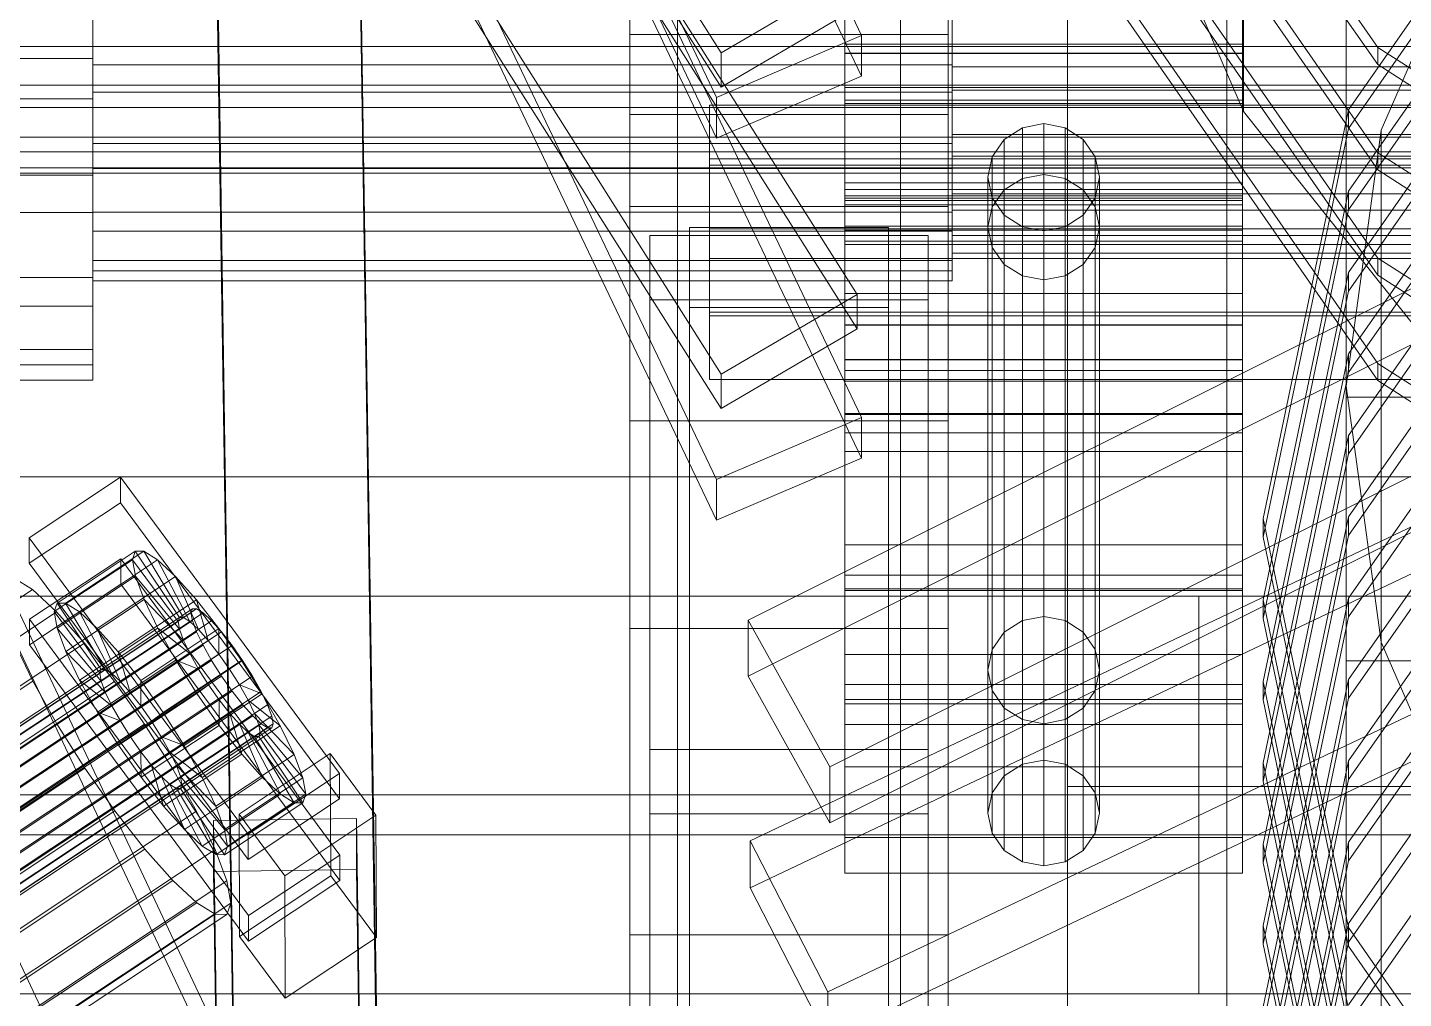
# Model space of a CAD drawing. Header units: millimetres. Extents: x -191664 to 191490, y -197311 to 10263.
# Drawn here: x 334.3 to 507.2, y -28625.6 to -28503.5 of the extents above; entities that cross this region are included whole.
import ezdxf

# ---------------------------------------------------------------- set-up
doc = ezdxf.new("R2010")
doc.units = ezdxf.units.MM
for name, color, linetype, lineweight in [('frontal_C01', 7, 'Continuous', 0), ('frontal_C02', 7, 'Continuous', 0), ('frontal_C03', 7, 'Continuous', 0), ('frontal_secador', 7, 'Continuous', 0)]:
    doc.layers.add(name, color=color, linetype=linetype, lineweight=lineweight)

msp = doc.modelspace()

# ---------------------------------------------------------------- linework, layer by layer
at = {"layer": 'frontal_C01', "color": 139, "true_color": 0x354b57}
for p, q in [((299.11, -28210.85), (439.11, -28504.53)), ((439.11, -28509.65), (299.11, -28215.97)), ((420.89, -28512.33), (280.89, -28218.64)), ((420.89, -28517.45), (280.89, -28223.77)), ((299.11, -28258.87), (439.11, -28552.55)), ((439.11, -28557.68), (299.11, -28264)), ((420.89, -28560.35), (280.89, -28266.67)), ((420.89, -28565.47), (280.89, -28271.79)), ((500, -28549.99), (500, -28383.5)), ((485, -28653.59), (485, -28410.25)), ((500, -28416.66), (500, -28583.15)), ((485, -28419.73), (485, -28663.06)), ((416, -28664.93), (416, -28451.77)), ((444, -28451.77), (444, -28664.93)), ((424.86, -28578.04), (674.86, -28452.99)), ((360.51, -28651.79), (357.65, -28459.85)), ((375.64, -28459.6), (378.51, -28651.55)), ((674.86, -28460.03), (424.86, -28585.08)), ((416, -28460.74), (416, -28673.89)), ((444, -28673.89), (444, -28460.74)), ((360.51, -28658.2), (357.65, -28466.25)), ((378.51, -28657.96), (375.64, -28466.01)), ((410, -28466.52), (410, -28504.42)), ((410, -28637.82), (410, -28466.52)), ((450, -28504.42), (450, -28466.52)), ((450, -28466.52), (450, -28637.82)), ((435.14, -28596.47), (685.14, -28471.42)), ((435.14, -28603.52), (685.14, -28478.46)), ((410, -28504.42), (450, -28504.42)), ((410, -28675.71), (410, -28504.42)), ((439.11, -28504.53), (420.89, -28512.33)), ((439.11, -28509.65), (439.11, -28504.53)), ((450, -28675.71), (450, -28504.42)), ((420.89, -28517.45), (439.11, -28509.65)), ((420.89, -28512.33), (420.89, -28517.45)), ((420, -28528.83), (420, -28520.82)), ((420, -28520.82), (823, -28520.82)), ((420, -28539.77), (420, -28520.82)), ((437, -28582.34), (437, -28524.71)), ((437, -28524.71), (487, -28524.71)), ((437, -28530.39), (437, -28524.71)), ((487, -28524.71), (487, -28582.34)), ((487, -28524.71), (487, -28530.39)), ((823, -28528.83), (420, -28528.83)), ((420, -28528.83), (420, -28547.77)), ((487, -28530.39), (437, -28530.39)), ((437, -28530.39), (437, -28588.02)), ((487, -28588.02), (487, -28530.39)), ((823, -28539.77), (420, -28539.77)), ((420, -28539.77), (420, -28547.77)), ((420, -28547.77), (823, -28547.77)), ((760, -28549.99), (500, -28549.99)), ((500, -28549.99), (500, -28583.15)), ((439.11, -28552.55), (420.89, -28560.35)), ((439.11, -28557.68), (439.11, -28552.55)), ((420.89, -28565.47), (439.11, -28557.68)), ((334.5, -28567.67), (345.97, -28560.06)), ((345.97, -28560.06), (345.98, -28563.26)), ((345.97, -28560.06), (373.5, -28597.3)), ((420.89, -28560.35), (420.89, -28565.47)), ((345.98, -28563.26), (334.51, -28570.87)), ((373.51, -28600.5), (345.98, -28563.26)), ((334.51, -28570.87), (334.5, -28567.67)), ((362.03, -28604.91), (334.5, -28567.67)), ((334.51, -28570.87), (362.04, -28608.11)), ((334.54, -28577.92), (346.01, -28570.31)), ((346.01, -28570.31), (346.02, -28573.51)), ((346.01, -28570.31), (373.54, -28607.55)), ((346.02, -28573.51), (334.55, -28581.12)), ((373.55, -28610.75), (346.02, -28573.51)), ((334.55, -28581.12), (334.54, -28577.92)), ((362.07, -28615.16), (334.54, -28577.92)), ((435.14, -28596.47), (424.86, -28578.04)), ((424.86, -28578.04), (424.86, -28585.08)), ((334.55, -28581.12), (362.08, -28618.36)), ((487, -28582.34), (437, -28582.34)), ((437, -28582.34), (437, -28588.02)), ((487, -28588.02), (487, -28582.34)), ((500, -28583.15), (760, -28583.15)), ((424.86, -28585.08), (435.14, -28603.52)), ((437, -28588.02), (487, -28588.02)), ((360.88, -28602.4), (372.35, -28594.79)), ((372.35, -28594.79), (372.41, -28610.16)), ((372.35, -28594.79), (378.09, -28602.55)), ((435.14, -28603.52), (435.14, -28596.47)), ((373.5, -28597.3), (362.03, -28604.91)), ((373.51, -28600.5), (373.5, -28597.3)), ((362.04, -28608.11), (373.51, -28600.5)), ((357.65, -28603.2), (375.64, -28602.96)), ((357.65, -28609.6), (357.65, -28603.2)), ((360.51, -28795.14), (357.65, -28603.2)), ((360.94, -28617.77), (360.88, -28602.4)), ((366.62, -28610.16), (360.88, -28602.4)), ((378.09, -28602.55), (366.62, -28610.16)), ((375.64, -28602.96), (375.64, -28609.36)), ((375.64, -28602.96), (378.51, -28794.9)), ((378.14, -28617.91), (378.09, -28602.55)), ((362.03, -28604.91), (362.04, -28608.11)), ((373.54, -28607.55), (362.07, -28615.16)), ((373.55, -28610.75), (373.54, -28607.55)), ((375.64, -28609.36), (357.65, -28609.6)), ((360.51, -28801.55), (357.65, -28609.6)), ((372.41, -28610.16), (360.94, -28617.77)), ((362.08, -28618.36), (373.55, -28610.75)), ((366.62, -28610.16), (366.68, -28625.53)), ((378.14, -28617.91), (372.41, -28610.16)), ((378.51, -28801.31), (375.64, -28609.36)), ((362.07, -28615.16), (362.08, -28618.36)), ((360.94, -28617.77), (366.68, -28625.53)), ((366.68, -28625.53), (378.14, -28617.91))]:
    msp.add_line(p, q, dxfattribs=at)
at = {"layer": 'frontal_C01', "color": 147, "true_color": 0x24748b}
for p, q in [((437, -28489.1), (437, -28506.81)), ((487, -28506.81), (487, -28489.1)), ((437, -28513.08), (437, -28494.9)), ((487, -28494.9), (487, -28513.08)), ((437, -28506.81), (437, -28524.99)), ((487, -28506.81), (437, -28506.81)), ((487, -28524.99), (487, -28506.81)), ((437, -28530.79), (437, -28513.08)), ((487, -28513.08), (437, -28513.08)), ((487, -28513.08), (487, -28530.79)), ((437, -28524.99), (437, -28540.89)), ((487, -28524.99), (437, -28524.99)), ((487, -28540.89), (487, -28524.99)), ((437, -28545.32), (437, -28530.79)), ((487, -28530.79), (437, -28530.79)), ((487, -28530.79), (487, -28545.32)), ((437, -28540.89), (437, -28552.07)), ((487, -28540.89), (437, -28540.89)), ((487, -28552.07), (487, -28540.89)), ((437, -28554.47), (437, -28545.32)), ((487, -28545.32), (437, -28545.32)), ((487, -28545.32), (487, -28554.47)), ((437, -28552.07), (437, -28556.84)), ((487, -28552.07), (437, -28552.07)), ((487, -28556.84), (487, -28552.07)), ((437, -28556.84), (437, -28554.47)), ((487, -28554.47), (437, -28554.47)), ((487, -28554.47), (487, -28556.84)), ((487, -28556.84), (437, -28556.84))]:
    msp.add_line(p, q, dxfattribs=at)
at = {"layer": 'frontal_C01', "color": 9, "true_color": 0xb8c2c5}
for p, q in [((342.5, -28507.41), (342.5, -28493.09)), ((342.5, -28497.78), (342.5, -28512.48)), ((342.5, -28498.64), (342.5, -28508.24)), ((450.5, -28508.24), (450.5, -28498.64)), ((450.5, -28500.19), (450.5, -28508.48)), ((342.5, -28511.65), (342.5, -28501.78)), ((450.5, -28501.78), (450.5, -28511.65)), ((450.5, -28511.41), (450.5, -28502.9)), ((342.5, -28507.41), (-342.5, -28507.41)), ((342.5, -28522.11), (342.5, -28507.41)), ((342.5, -28508.24), (342.5, -28518.11)), ((450.5, -28508.24), (342.5, -28508.24)), ((450.5, -28518.11), (450.5, -28508.24)), ((450.5, -28508.48), (450.5, -28516.99)), ((550.5, -28508.48), (450.5, -28508.48)), ((342.5, -28521.25), (342.5, -28511.65)), ((450.5, -28511.65), (342.5, -28511.65)), ((450.5, -28519.7), (450.5, -28511.41)), ((550.5, -28511.41), (450.5, -28511.41)), ((450.5, -28511.65), (450.5, -28521.25)), ((342.5, -28512.48), (-342.5, -28512.48)), ((342.5, -28512.48), (342.5, -28526.8)), ((450.5, -28516.99), (450.5, -28524.43)), ((550.5, -28516.99), (450.5, -28516.99)), ((342.5, -28518.11), (342.5, -28526.73)), ((450.5, -28518.11), (342.5, -28518.11)), ((450.5, -28526.73), (450.5, -28518.11)), ((450.5, -28526.5), (450.5, -28519.7)), ((550.5, -28519.7), (450.5, -28519.7)), ((342.5, -28522.11), (-342.5, -28522.11)), ((342.5, -28529.14), (342.5, -28521.25)), ((450.5, -28521.25), (342.5, -28521.25)), ((342.5, -28534.96), (342.5, -28522.11)), ((450.5, -28521.25), (450.5, -28529.14)), ((459.32, -28522.5), (457.05, -28523.94)), ((462, -28522), (459.32, -28522.5)), ((459.32, -28596.14), (459.32, -28522.5)), ((464.68, -28522.5), (462, -28522)), ((462, -28595.64), (462, -28522)), ((466.95, -28523.94), (464.68, -28522.5)), ((464.68, -28596.14), (464.68, -28522.5)), ((450.5, -28524.43), (450.5, -28529.66)), ((550.5, -28524.43), (450.5, -28524.43)), ((457.05, -28523.94), (455.53, -28526.09)), ((457.05, -28597.58), (457.05, -28523.94)), ((468.47, -28526.09), (466.95, -28523.94)), ((466.95, -28597.58), (466.95, -28523.94)), ((455.53, -28526.09), (455, -28528.63)), ((455.53, -28599.73), (455.53, -28526.09)), ((469, -28528.63), (468.47, -28526.09)), ((468.47, -28599.73), (468.47, -28526.09)), ((342.5, -28526.8), (-342.5, -28526.8)), ((342.5, -28526.73), (342.5, -28532.8)), ((450.5, -28526.73), (342.5, -28526.73)), ((342.5, -28526.8), (342.5, -28538.55)), ((450.5, -28530.79), (450.5, -28526.5)), ((550.5, -28526.5), (450.5, -28526.5)), ((450.5, -28532.8), (450.5, -28526.73)), ((342.5, -28534.1), (342.5, -28529.14)), ((450.5, -28529.14), (342.5, -28529.14)), ((450.5, -28529.14), (450.5, -28534.1)), ((450.5, -28529.66), (450.5, -28531.9)), ((550.5, -28529.66), (450.5, -28529.66)), ((455, -28528.63), (455.53, -28531.17)), ((455, -28602.27), (455, -28528.63)), ((468.47, -28531.17), (469, -28528.63)), ((469, -28528.63), (469, -28602.27)), ((450.5, -28531.9), (450.5, -28530.79)), ((550.5, -28530.79), (450.5, -28530.79)), ((455.53, -28531.17), (457.05, -28533.32)), ((455.53, -28604.81), (455.53, -28531.17)), ((466.95, -28533.32), (468.47, -28531.17)), ((468.47, -28604.81), (468.47, -28531.17)), ((342.5, -28532.8), (342.5, -28535.39)), ((450.5, -28532.8), (342.5, -28532.8)), ((550.5, -28531.9), (450.5, -28531.9)), ((450.5, -28535.39), (450.5, -28532.8)), ((342.5, -28535.39), (342.5, -28534.1)), ((450.5, -28534.1), (342.5, -28534.1)), ((450.5, -28534.1), (450.5, -28535.39)), ((457.05, -28533.32), (459.32, -28534.75)), ((457.05, -28606.96), (457.05, -28533.32)), ((459.32, -28534.75), (462, -28535.26)), ((459.32, -28608.4), (459.32, -28534.75)), ((462, -28535.26), (464.68, -28534.75)), ((464.68, -28534.75), (466.95, -28533.32)), ((464.68, -28608.4), (464.68, -28534.75)), ((466.95, -28606.96), (466.95, -28533.32)), ((342.5, -28534.96), (-342.5, -28534.96)), ((342.5, -28544), (342.5, -28534.96)), ((450.5, -28535.39), (342.5, -28535.39)), ((462, -28608.9), (462, -28535.26)), ((342.5, -28538.55), (-342.5, -28538.55)), ((342.5, -28538.55), (342.5, -28545.94)), ((342.5, -28544), (-342.5, -28544)), ((342.5, -28547.86), (342.5, -28544)), ((342.5, -28545.94), (-342.5, -28545.94)), ((342.5, -28545.94), (342.5, -28547.86)), ((342.5, -28547.86), (-342.5, -28547.86)), ((457.05, -28597.58), (459.32, -28596.14)), ((459.32, -28596.14), (462, -28595.64)), ((462, -28595.64), (464.68, -28596.14)), ((464.68, -28596.14), (466.95, -28597.58)), ((455.53, -28599.73), (457.05, -28597.58)), ((466.95, -28597.58), (468.47, -28599.73)), ((455, -28602.27), (455.53, -28599.73)), ((468.47, -28599.73), (469, -28602.27)), ((455.53, -28604.81), (455, -28602.27)), ((469, -28602.27), (468.47, -28604.81)), ((457.05, -28606.96), (455.53, -28604.81)), ((468.47, -28604.81), (466.95, -28606.96)), ((459.32, -28608.4), (457.05, -28606.96)), ((466.95, -28606.96), (464.68, -28608.4)), ((462, -28608.9), (459.32, -28608.4)), ((464.68, -28608.4), (462, -28608.9))]:
    msp.add_line(p, q, dxfattribs=at)
at = {"layer": 'frontal_C01', "color": 43, "true_color": 0xd6b34e}
for p, q in [((437, -28591.13), (437, -28511.08)), ((437, -28511.08), (487, -28511.08)), ((437, -28525.29), (437, -28511.08)), ((487, -28511.08), (487, -28591.13)), ((487, -28511.08), (487, -28525.29)), ((487, -28525.29), (437, -28525.29)), ((437, -28525.29), (437, -28605.34)), ((487, -28605.34), (487, -28525.29)), ((487, -28591.13), (437, -28591.13)), ((437, -28591.13), (437, -28605.34)), ((487, -28605.34), (487, -28591.13)), ((437, -28605.34), (487, -28605.34))]:
    msp.add_line(p, q, dxfattribs=at)
at = {"layer": 'frontal_C01', "color": 145, "true_color": 0x3e8091}
for p, q in [((437, -28586.13), (437, -28528.5)), ((437, -28528.5), (487, -28528.5)), ((437, -28552.18), (437, -28528.5)), ((487, -28528.5), (487, -28586.13)), ((487, -28528.5), (487, -28552.18)), ((487, -28552.18), (437, -28552.18)), ((437, -28552.18), (437, -28609.81)), ((487, -28609.81), (487, -28552.18)), ((487, -28586.13), (437, -28586.13)), ((437, -28586.13), (437, -28609.81)), ((487, -28609.81), (487, -28586.13)), ((437, -28609.81), (487, -28609.81))]:
    msp.add_line(p, q, dxfattribs=at)
at = {"layer": 'frontal_C01', "color": 155, "true_color": 0x617580}
for p, q in [((338.01, -28575.88), (347.84, -28569.36)), ((339.09, -28575.89), (348.92, -28569.36)), ((347.84, -28569.36), (347.47, -28570.43)), ((348.92, -28569.36), (347.84, -28569.36)), ((347.84, -28569.36), (353.38, -28577.68)), ((350.65, -28570.45), (348.92, -28569.36)), ((348.92, -28569.36), (353.89, -28577.68)), ((337.64, -28576.96), (347.47, -28570.43)), ((340.82, -28576.97), (350.65, -28570.45)), ((347.47, -28570.43), (353.21, -28578.19)), ((347.47, -28570.43), (347.85, -28572.51)), ((352.9, -28572.53), (350.65, -28570.45)), ((350.65, -28570.45), (354.71, -28578.2)), ((338.02, -28579.03), (347.85, -28572.51)), ((343.07, -28579.06), (352.9, -28572.53)), ((347.85, -28572.51), (353.38, -28579.17)), ((347.85, -28572.51), (348.94, -28575.45)), ((355.53, -28575.48), (352.9, -28572.53)), ((352.9, -28572.53), (355.78, -28579.19)), ((337.64, -28576.96), (338.01, -28575.88)), ((343.55, -28584.21), (338.01, -28575.88)), ((338.01, -28575.88), (339.09, -28575.89)), ((344.06, -28584.21), (339.09, -28575.89)), ((339.09, -28575.89), (340.82, -28576.97)), ((339.11, -28581.97), (348.94, -28575.45)), ((345.7, -28582.01), (355.53, -28575.48)), ((348.94, -28575.45), (353.9, -28580.57)), ((348.94, -28575.45), (350.68, -28579.05)), ((358.34, -28579.09), (355.53, -28575.48)), ((355.53, -28575.48), (357.02, -28580.58)), ((343.38, -28584.71), (337.64, -28576.96)), ((338.02, -28579.03), (337.64, -28576.96)), ((344.88, -28584.72), (340.82, -28576.97)), ((340.82, -28576.97), (343.07, -28579.06)), ((353.38, -28577.68), (343.55, -28584.21)), ((353.89, -28577.68), (344.06, -28584.21)), ((353.21, -28578.19), (353.38, -28577.68)), ((353.38, -28577.68), (353.89, -28577.68)), ((353.89, -28577.68), (354.71, -28578.2)), ((343.55, -28585.7), (338.02, -28579.03)), ((339.11, -28581.97), (338.02, -28579.03)), ((340.85, -28585.58), (350.68, -28579.05)), ((345.95, -28585.71), (343.07, -28579.06)), ((343.07, -28579.06), (345.7, -28582.01)), ((353.21, -28578.19), (343.38, -28584.71)), ((353.38, -28579.17), (343.55, -28585.7)), ((354.71, -28578.2), (344.88, -28584.72)), ((355.78, -28579.19), (345.95, -28585.71)), ((358.34, -28579.09), (348.52, -28585.61)), ((350.68, -28579.05), (354.72, -28582.27)), ((350.68, -28579.05), (352.94, -28583.07)), ((353.38, -28579.17), (353.21, -28578.19)), ((353.9, -28580.57), (353.38, -28579.17)), ((354.71, -28578.2), (355.78, -28579.19)), ((355.78, -28579.19), (357.02, -28580.58)), ((358.36, -28582.29), (358.34, -28579.09)), ((361.17, -28583.11), (358.34, -28579.09)), ((353.9, -28580.57), (344.07, -28587.09)), ((357.02, -28580.58), (347.19, -28587.11)), ((354.72, -28582.27), (353.9, -28580.57)), ((357.02, -28580.58), (358.36, -28582.29)), ((344.07, -28587.09), (339.11, -28581.97)), ((340.85, -28585.58), (339.11, -28581.97)), ((343.11, -28589.59), (352.94, -28583.07)), ((354.72, -28582.27), (344.9, -28588.8)), ((347.19, -28587.11), (345.7, -28582.01)), ((345.7, -28582.01), (348.52, -28585.61)), ((348.53, -28588.81), (358.36, -28582.29)), ((351.34, -28589.64), (361.17, -28583.11)), ((352.94, -28583.07), (355.8, -28584.18)), ((352.94, -28583.07), (355.57, -28587.23)), ((355.8, -28584.18), (354.72, -28582.27)), ((358.36, -28582.29), (359.69, -28584.2)), ((361.17, -28583.11), (359.69, -28584.2)), ((363.8, -28587.27), (361.17, -28583.11)), ((343.55, -28584.21), (343.38, -28584.71)), ((343.38, -28584.71), (343.55, -28585.7)), ((344.06, -28584.21), (343.55, -28584.21)), ((344.88, -28584.72), (344.06, -28584.21)), ((345.95, -28585.71), (344.88, -28584.72)), ((355.8, -28584.18), (345.97, -28590.7)), ((359.69, -28584.2), (349.86, -28590.72)), ((357.04, -28586.15), (355.8, -28584.18)), ((359.69, -28584.2), (360.94, -28586.17)), ((344.9, -28588.8), (340.85, -28585.58)), ((343.11, -28589.59), (340.85, -28585.58)), ((343.55, -28585.7), (344.07, -28587.09)), ((347.19, -28587.11), (345.95, -28585.71)), ((357.04, -28586.15), (347.21, -28592.67)), ((348.52, -28585.61), (348.53, -28588.81)), ((348.52, -28585.61), (351.34, -28589.64)), ((360.94, -28586.17), (351.11, -28592.69)), ((355.57, -28587.23), (357.04, -28586.15)), ((358.38, -28588.05), (357.04, -28586.15)), ((363.8, -28587.27), (360.94, -28586.17)), ((360.94, -28586.17), (362.01, -28588.07)), ((344.07, -28587.09), (344.9, -28588.8)), ((345.74, -28593.76), (355.57, -28587.23)), ((348.53, -28588.81), (347.19, -28587.11)), ((358.38, -28588.05), (348.55, -28594.58)), ((362.01, -28588.07), (352.18, -28594.6)), ((353.97, -28593.8), (363.8, -28587.27)), ((355.57, -28587.23), (358.39, -28591.26)), ((358.39, -28591.26), (358.38, -28588.05)), ((359.71, -28589.76), (358.38, -28588.05)), ((366.06, -28591.29), (362.01, -28588.07)), ((362.01, -28588.07), (362.83, -28589.78)), ((366.06, -28591.29), (363.8, -28587.27)), ((345.97, -28590.7), (343.11, -28589.59)), ((345.74, -28593.76), (343.11, -28589.59)), ((344.9, -28588.8), (345.97, -28590.7)), ((349.86, -28590.72), (348.53, -28588.81)), ((349.86, -28590.72), (351.34, -28589.64)), ((359.71, -28589.76), (349.88, -28596.29)), ((351.34, -28589.64), (353.97, -28593.8)), ((362.83, -28589.78), (353, -28596.3)), ((361.21, -28594.86), (359.71, -28589.76)), ((360.96, -28591.16), (359.71, -28589.76)), ((367.79, -28594.9), (362.83, -28589.78)), ((362.83, -28589.78), (363.35, -28591.17)), ((345.97, -28590.7), (347.21, -28592.67)), ((348.56, -28597.78), (358.39, -28591.26)), ((351.11, -28592.69), (349.86, -28590.72)), ((360.96, -28591.16), (351.13, -28597.68)), ((363.35, -28591.17), (353.52, -28597.7)), ((356.23, -28597.82), (366.06, -28591.29)), ((358.39, -28591.26), (361.21, -28594.86)), ((363.84, -28597.81), (360.96, -28591.16)), ((362.03, -28592.15), (360.96, -28591.16)), ((368.89, -28597.84), (363.35, -28591.17)), ((363.35, -28591.17), (363.53, -28592.15)), ((367.79, -28594.9), (366.06, -28591.29)), ((347.21, -28592.67), (345.74, -28593.76)), ((347.21, -28592.67), (348.55, -28594.58)), ((352.18, -28594.6), (351.11, -28592.69)), ((351.11, -28592.69), (353.97, -28593.8)), ((362.03, -28592.15), (352.2, -28598.67)), ((362.84, -28592.66), (353.01, -28599.18)), ((363.36, -28592.66), (353.53, -28599.19)), ((363.53, -28592.15), (353.7, -28598.68)), ((366.09, -28599.9), (362.03, -28592.15)), ((362.84, -28592.66), (362.03, -28592.15)), ((367.82, -28600.98), (362.84, -28592.66)), ((363.36, -28592.66), (362.84, -28592.66)), ((363.53, -28592.15), (363.36, -28592.66)), ((368.9, -28600.98), (363.36, -28592.66)), ((369.27, -28599.91), (363.53, -28592.15)), ((348.56, -28597.78), (345.74, -28593.76)), ((348.55, -28594.58), (348.56, -28597.78)), ((348.55, -28594.58), (349.88, -28596.29)), ((351.38, -28601.39), (361.21, -28594.86)), ((353, -28596.3), (352.18, -28594.6)), ((352.18, -28594.6), (356.23, -28597.82)), ((353.97, -28593.8), (356.23, -28597.82)), ((357.96, -28601.42), (367.79, -28594.9)), ((361.21, -28594.86), (363.84, -28597.81)), ((368.89, -28597.84), (367.79, -28594.9)), ((349.88, -28596.29), (351.38, -28601.39)), ((349.88, -28596.29), (351.13, -28597.68)), ((353.52, -28597.7), (353, -28596.3)), ((353, -28596.3), (357.96, -28601.42)), ((351.38, -28601.39), (348.56, -28597.78)), ((351.13, -28597.68), (354.01, -28604.34)), ((351.13, -28597.68), (352.2, -28598.67)), ((352.2, -28598.67), (356.26, -28606.42)), ((352.2, -28598.67), (353.01, -28599.18)), ((353.7, -28598.68), (353.52, -28597.7)), ((353.52, -28597.7), (359.06, -28604.36)), ((353.53, -28599.19), (353.7, -28598.68)), ((353.7, -28598.68), (359.44, -28606.44)), ((354.01, -28604.34), (363.84, -28597.81)), ((356.23, -28597.82), (357.96, -28601.42)), ((359.06, -28604.36), (368.89, -28597.84)), ((363.84, -28597.81), (366.09, -28599.9)), ((369.27, -28599.91), (368.89, -28597.84)), ((353.01, -28599.18), (357.99, -28607.5)), ((353.01, -28599.18), (353.53, -28599.19)), ((353.53, -28599.19), (359.07, -28607.51)), ((356.26, -28606.42), (366.09, -28599.9)), ((359.44, -28606.44), (369.27, -28599.91)), ((366.09, -28599.9), (367.82, -28600.98)), ((368.9, -28600.98), (369.27, -28599.91)), ((354.01, -28604.34), (351.38, -28601.39)), ((357.96, -28601.42), (359.06, -28604.36)), ((357.99, -28607.5), (367.82, -28600.98)), ((359.07, -28607.51), (368.9, -28600.98)), ((367.82, -28600.98), (368.9, -28600.98)), ((356.26, -28606.42), (354.01, -28604.34)), ((359.06, -28604.36), (359.44, -28606.44)), ((357.99, -28607.5), (356.26, -28606.42)), ((359.07, -28607.51), (357.99, -28607.5)), ((359.44, -28606.44), (359.07, -28607.51))]:
    msp.add_line(p, q, dxfattribs=at)
at = {"layer": 'frontal_C01', "color": 252, "true_color": 0x83939a}
for p, q in [((334.94, -28574.19), (332.63, -28572.74)), ((150.63, -28696.52), (334.94, -28574.19)), ((337.95, -28576.98), (334.94, -28574.19)), ((153.64, -28699.31), (337.95, -28576.98)), ((341.46, -28580.92), (337.95, -28576.98)), ((157.15, -28703.25), (341.46, -28580.92)), ((332.66, -28580.87), (334.98, -28585.69)), ((345.23, -28585.74), (341.46, -28580.92)), ((150.67, -28708.02), (334.98, -28585.69)), ((345.23, -28585.74), (160.92, -28708.07)), ((334.98, -28585.69), (338, -28591.06)), ((349, -28591.12), (345.23, -28585.74)), ((153.69, -28713.39), (338, -28591.06)), ((164.69, -28713.45), (349, -28591.12)), ((338, -28591.06), (341.52, -28596.63)), ((352.52, -28596.68), (349, -28591.12)), ((157.21, -28718.96), (341.52, -28596.63)), ((168.21, -28719.01), (352.52, -28596.68)), ((341.52, -28596.63), (345.29, -28602)), ((355.54, -28602.05), (352.52, -28596.68)), ((160.98, -28724.34), (345.29, -28602)), ((171.23, -28724.39), (355.54, -28602.05)), ((345.29, -28602), (349.06, -28606.83)), ((357.86, -28606.87), (355.54, -28602.05)), ((164.75, -28729.16), (349.06, -28606.83)), ((173.55, -28729.2), (357.86, -28606.87)), ((349.06, -28606.83), (352.57, -28610.77)), ((359.33, -28610.8), (357.86, -28606.87)), ((168.26, -28733.1), (352.57, -28610.77)), ((175.02, -28733.13), (359.33, -28610.8)), ((352.57, -28610.77), (355.58, -28613.56)), ((359.83, -28613.58), (359.33, -28610.8)), ((171.28, -28735.89), (355.58, -28613.56)), ((175.52, -28735.91), (359.83, -28613.58)), ((355.58, -28613.56), (357.89, -28615)), ((359.34, -28615.01), (359.83, -28613.58)), ((173.58, -28737.33), (357.89, -28615)), ((175.03, -28737.34), (359.34, -28615.01)), ((357.89, -28615), (359.34, -28615.01))]:
    msp.add_line(p, q, dxfattribs=at)
at = {"layer": 'frontal_C01', "color": 9, "true_color": 0xbac6cb}
for p, q in [((141.04, -28719.01), (354.84, -28577.1)), ((141.22, -28718.5), (355.02, -28576.59)), ((141.22, -28719.99), (355.02, -28578.09)), ((141.73, -28718.5), (355.53, -28576.6)), ((142.55, -28719.01), (356.35, -28577.11)), ((143.62, -28720), (357.42, -28578.1)), ((355.02, -28576.59), (354.84, -28577.1)), ((354.84, -28577.1), (355.02, -28578.09)), ((355.53, -28576.6), (355.02, -28576.59)), ((355.02, -28578.09), (355.54, -28579.48)), ((356.35, -28577.11), (355.53, -28576.6)), ((357.42, -28578.1), (356.35, -28577.11)), ((358.66, -28579.49), (357.42, -28578.1)), ((141.74, -28721.38), (355.54, -28579.48)), ((144.86, -28721.4), (358.66, -28579.49)), ((355.54, -28579.48), (356.36, -28581.19)), ((360, -28581.2), (358.66, -28579.49)), ((142.56, -28723.09), (356.36, -28581.19)), ((360, -28581.2), (146.2, -28723.11)), ((356.36, -28581.19), (357.43, -28583.09)), ((361.33, -28583.11), (360, -28581.2)), ((143.64, -28724.99), (357.43, -28583.09)), ((147.53, -28725.01), (361.33, -28583.11)), ((357.43, -28583.09), (358.68, -28585.06)), ((362.58, -28585.08), (361.33, -28583.11)), ((144.88, -28726.97), (358.68, -28585.06)), ((148.78, -28726.98), (362.58, -28585.08)), ((358.68, -28585.06), (360.02, -28586.97)), ((363.65, -28586.98), (362.58, -28585.08)), ((146.22, -28728.87), (360.02, -28586.97)), ((149.85, -28728.89), (363.65, -28586.98)), ((360.02, -28586.97), (361.35, -28588.68)), ((364.47, -28588.69), (363.65, -28586.98)), ((147.55, -28730.58), (361.35, -28588.68)), ((148.8, -28731.98), (362.6, -28590.07)), ((150.67, -28730.6), (364.47, -28588.69)), ((151.19, -28731.99), (364.99, -28590.08)), ((361.35, -28588.68), (362.6, -28590.07)), ((362.6, -28590.07), (363.66, -28591.06)), ((364.99, -28590.08), (364.47, -28588.69)), ((365.17, -28591.07), (364.99, -28590.08)), ((149.86, -28732.96), (363.66, -28591.06)), ((150.68, -28733.48), (364.48, -28591.57)), ((151.2, -28733.48), (364.99, -28591.57)), ((151.37, -28732.97), (365.17, -28591.07)), ((363.66, -28591.06), (364.48, -28591.57)), ((364.48, -28591.57), (364.99, -28591.57)), ((364.99, -28591.57), (365.17, -28591.07))]:
    msp.add_line(p, q, dxfattribs=at)
at = {"layer": 'frontal_C02', "color": 147, "true_color": 0x1f7180}
for p, q in [((530.72, -28470.32), (500.29, -28513.88)), ((500.29, -28516.22), (530.72, -28472.66)), ((530.72, -28480.55), (500.29, -28524.11)), ((500.29, -28526.45), (530.72, -28482.89)), ((517.42, -28486.44), (504.43, -28516.43)), ((530.72, -28490.78), (500.29, -28534.34)), ((500.29, -28536.68), (530.72, -28493.12)), ((530.72, -28501.01), (500.29, -28544.57)), ((500.29, -28546.91), (530.72, -28503.35)), ((530.72, -28511.24), (500.29, -28554.8)), ((500.29, -28513.88), (489.6, -28565.26)), ((500.29, -28557.14), (530.72, -28513.58)), ((500.29, -28516.22), (500.29, -28513.88)), ((489.6, -28567.6), (500.29, -28516.22)), ((504.43, -28516.43), (500, -28548.61)), ((504.43, -28656.72), (504.43, -28516.43)), ((530.72, -28521.47), (500.29, -28565.03)), ((500.29, -28524.11), (489.6, -28575.49)), ((500.29, -28567.37), (530.72, -28523.81)), ((500.29, -28526.45), (500.29, -28524.11)), ((489.6, -28577.83), (500.29, -28526.45)), ((530.72, -28531.7), (500.29, -28575.26)), ((500.29, -28534.34), (489.6, -28585.72)), ((500.29, -28577.6), (530.72, -28534.04)), ((500.29, -28536.68), (500.29, -28534.34)), ((489.6, -28588.06), (500.29, -28536.68)), ((530.72, -28541.93), (500.29, -28585.49)), ((500.29, -28544.57), (489.6, -28595.95)), ((500.29, -28587.83), (530.72, -28544.26)), ((500.29, -28546.91), (500.29, -28544.57)), ((489.6, -28598.29), (500.29, -28546.91)), ((500, -28548.61), (504.43, -28580.78)), ((500, -28688.89), (500, -28548.61)), ((530.72, -28552.16), (500.29, -28595.72)), ((500.29, -28554.8), (489.6, -28606.18)), ((500.29, -28598.05), (530.72, -28554.49)), ((500.29, -28557.14), (500.29, -28554.8)), ((489.6, -28608.52), (500.29, -28557.14)), ((530.72, -28562.39), (500.29, -28605.95)), ((500.29, -28565.03), (489.6, -28616.41)), ((489.6, -28565.26), (500.29, -28616.65)), ((489.6, -28567.6), (489.6, -28565.26)), ((500.29, -28608.28), (530.72, -28564.72)), ((500.29, -28567.37), (500.29, -28565.03)), ((489.6, -28618.75), (500.29, -28567.37)), ((500.29, -28618.99), (489.6, -28567.6)), ((530.72, -28572.61), (500.29, -28616.17)), ((500.29, -28575.26), (489.6, -28626.64)), ((489.6, -28575.49), (500.29, -28626.88)), ((489.6, -28577.83), (489.6, -28575.49)), ((500.29, -28618.51), (530.72, -28574.95)), ((500.29, -28577.6), (500.29, -28575.26)), ((489.6, -28628.98), (500.29, -28577.6)), ((500.29, -28629.22), (489.6, -28577.83)), ((504.43, -28580.78), (517.42, -28610.77)), ((504.43, -28721.07), (504.43, -28580.78)), ((530.72, -28582.84), (500.29, -28626.4)), ((500.29, -28585.49), (489.6, -28636.87)), ((489.6, -28585.72), (500.29, -28637.11)), ((489.6, -28588.06), (489.6, -28585.72)), ((500.29, -28628.74), (530.72, -28585.18)), ((500.29, -28587.83), (500.29, -28585.49)), ((489.6, -28639.21), (500.29, -28587.83)), ((500.29, -28639.44), (489.6, -28588.06)), ((500.29, -28595.72), (489.6, -28647.1)), ((489.6, -28595.95), (500.29, -28647.34)), ((489.6, -28598.29), (489.6, -28595.95)), ((500.29, -28598.05), (500.29, -28595.72)), ((489.6, -28649.44), (500.29, -28598.05)), ((500.29, -28649.67), (489.6, -28598.29)), ((500.29, -28605.95), (489.6, -28657.33)), ((489.6, -28606.18), (500.29, -28657.56)), ((489.6, -28608.52), (489.6, -28606.18)), ((500.29, -28608.28), (500.29, -28605.95)), ((489.6, -28659.67), (500.29, -28608.28)), ((500.29, -28659.9), (489.6, -28608.52)), ((500.29, -28616.17), (489.6, -28667.56)), ((489.6, -28616.41), (500.29, -28667.79)), ((489.6, -28618.75), (489.6, -28616.41)), ((500.29, -28618.51), (500.29, -28616.17)), ((500.29, -28616.65), (530.72, -28660.21)), ((500.29, -28618.99), (500.29, -28616.65)), ((489.6, -28669.9), (500.29, -28618.51)), ((500.29, -28670.13), (489.6, -28618.75)), ((530.72, -28662.55), (500.29, -28618.99))]:
    msp.add_line(p, q, dxfattribs=at)
at = {"layer": 'frontal_C02', "color": 139, "true_color": 0x354b57}
for p, q in [((299.11, -28504.8), (439.11, -28801.27)), ((439.11, -28805.94), (299.11, -28509.48)), ((299.11, -28548.64), (439.11, -28845.11))]:
    msp.add_line(p, q, dxfattribs=at)
at = {"layer": 'frontal_C03', "color": 139, "true_color": 0x354b57}
for p, q in [((421.46, -28506.72), (281.46, -28285.22)), ((421.46, -28511.03), (281.46, -28289.53)), ((298.54, -28315.6), (438.54, -28537.1)), ((438.54, -28541.41), (298.54, -28319.91)), ((421.46, -28547.12), (281.46, -28325.62)), ((421.46, -28551.43), (281.46, -28329.93)), ((465, -28598.94), (465, -28413.11)), ((450, -28691.89), (450, -28441.44)), ((465, -28446.82), (465, -28632.64)), ((450, -28451.07), (450, -28701.52)), ((416, -28634.18), (416, -28477.69)), ((444, -28477.69), (444, -28634.18)), ((425.13, -28605.75), (692.63, -28478.63)), ((692.63, -28484.55), (425.13, -28611.67)), ((416, -28485.23), (416, -28641.72)), ((444, -28641.72), (444, -28485.23)), ((410, -28487.51), (410, -28526.04)), ((410, -28514.45), (410, -28487.51)), ((450, -28526.04), (450, -28487.51)), ((450, -28487.51), (450, -28514.45)), ((438.54, -28496.71), (421.46, -28506.72)), ((434.87, -28624.75), (702.37, -28497.62)), ((421.46, -28511.03), (438.54, -28501.02)), ((434.87, -28630.67), (702.37, -28503.55)), ((421.46, -28506.72), (421.46, -28511.03)), ((420, -28520.04), (420, -28513.3)), ((420, -28513.3), (823, -28513.3)), ((420, -28532.57), (420, -28513.3)), ((450, -28514.45), (410, -28514.45)), ((410, -28514.45), (410, -28552.97)), ((410, -28579.08), (410, -28514.45)), ((450, -28552.97), (450, -28514.45)), ((450, -28514.45), (450, -28579.08)), ((823, -28520.04), (420, -28520.04)), ((420, -28520.04), (420, -28539.3)), ((437, -28568.54), (437, -28520.06)), ((437, -28520.06), (487, -28520.06)), ((437, -28525.84), (437, -28520.06)), ((487, -28520.06), (487, -28568.54)), ((487, -28520.06), (487, -28525.84)), ((410, -28526.04), (450, -28526.04)), ((410, -28552.97), (410, -28526.04)), ((487, -28525.84), (437, -28525.84)), ((437, -28525.84), (437, -28574.32)), ((450, -28552.97), (450, -28526.04)), ((487, -28574.32), (487, -28525.84)), ((412.5, -28537.75), (412.5, -28529.67)), ((412.5, -28529.67), (447.5, -28529.67)), ((412.5, -28857.11), (412.5, -28529.67)), ((442.5, -28528.68), (417.5, -28528.68)), ((417.5, -28528.68), (417.5, -28538.74)), ((417.5, -28920.75), (417.5, -28528.68)), ((442.5, -28538.74), (442.5, -28528.68)), ((442.5, -28528.68), (442.5, -28920.75)), ((447.5, -28529.67), (447.5, -28537.75)), ((447.5, -28529.67), (447.5, -28857.11)), ((823, -28532.57), (420, -28532.57)), ((420, -28532.57), (420, -28539.3)), ((447.5, -28537.75), (412.5, -28537.75)), ((412.5, -28865.18), (412.5, -28537.75)), ((438.54, -28537.1), (421.46, -28547.12)), ((438.54, -28541.41), (438.54, -28537.1)), ((447.5, -28865.18), (447.5, -28537.75)), ((417.5, -28538.74), (442.5, -28538.74)), ((417.5, -28930.81), (417.5, -28538.74)), ((420, -28539.3), (823, -28539.3)), ((442.5, -28930.81), (442.5, -28538.74)), ((421.46, -28551.43), (438.54, -28541.41)), ((421.46, -28547.12), (421.46, -28551.43)), ((410, -28552.97), (450, -28552.97)), ((410, -28617.6), (410, -28552.97)), ((450, -28617.6), (450, -28552.97)), ((487, -28568.54), (437, -28568.54)), ((437, -28568.54), (437, -28574.32)), ((487, -28574.32), (487, -28568.54)), ((437, -28574.32), (487, -28574.32)), ((450, -28579.08), (410, -28579.08)), ((410, -28579.08), (410, -28617.6)), ((410, -28902.25), (410, -28579.08)), ((450, -28617.6), (450, -28579.08)), ((450, -28579.08), (450, -28902.25)), ((412.5, -28602.38), (412.5, -28594.3)), ((412.5, -28594.3), (447.5, -28594.3)), ((412.5, -28921.74), (412.5, -28594.3)), ((447.5, -28594.3), (447.5, -28602.38)), ((447.5, -28594.3), (447.5, -28921.74)), ((795, -28598.94), (465, -28598.94)), ((465, -28598.94), (465, -28632.64)), ((447.5, -28602.38), (412.5, -28602.38)), ((412.5, -28929.82), (412.5, -28602.38)), ((447.5, -28929.82), (447.5, -28602.38)), ((434.87, -28624.75), (425.13, -28605.75)), ((425.13, -28605.75), (425.13, -28611.67)), ((425.13, -28611.67), (434.87, -28630.67)), ((410, -28617.6), (450, -28617.6)), ((410, -28940.77), (410, -28617.6)), ((450, -28940.77), (450, -28617.6)), ((434.87, -28630.67), (434.87, -28624.75))]:
    msp.add_line(p, q, dxfattribs=at)
at = {"layer": 'frontal_C03', "color": 147, "true_color": 0x1f7180}
for p, q in [((487.11, -28514.1), (487.11, -28339.05)), ((465.36, -28450.37), (503.99, -28506.04)), ((503.99, -28508.2), (465.36, -28452.52)), ((465.36, -28463.61), (503.99, -28519.28)), ((503.99, -28521.44), (465.36, -28465.76)), ((487.11, -28514.1), (470.62, -28475.78)), ((465.36, -28476.85), (503.99, -28532.52)), ((503.99, -28534.68), (465.36, -28479)), ((465.36, -28490.09), (503.99, -28545.76)), ((503.99, -28547.92), (465.36, -28492.24)), ((503.99, -28506.04), (561.81, -28543.24)), ((503.99, -28508.2), (503.99, -28506.04)), ((561.81, -28545.4), (503.99, -28508.2)), ((513.33, -28547.01), (487.11, -28514.1)), ((503.99, -28519.28), (561.81, -28556.48)), ((503.99, -28521.44), (503.99, -28519.28)), ((561.81, -28558.64), (503.99, -28521.44)), ((503.99, -28532.52), (561.81, -28569.73)), ((503.99, -28534.68), (503.99, -28532.52)), ((561.81, -28571.88), (503.99, -28534.68)), ((503.99, -28545.76), (561.81, -28582.97)), ((503.99, -28547.92), (503.99, -28545.76)), ((561.81, -28585.12), (503.99, -28547.92))]:
    msp.add_line(p, q, dxfattribs=at)
at = {"layer": 'frontal_C03', "color": 147, "true_color": 0x24748b}
for p, q in [((437, -28505.63), (437, -28487.34)), ((487, -28487.34), (487, -28505.63)), ((437, -28494.37), (437, -28512.66)), ((487, -28512.66), (487, -28494.37)), ((437, -28523.06), (437, -28505.63)), ((487, -28505.63), (437, -28505.63)), ((487, -28505.63), (487, -28523.06)), ((437, -28512.66), (437, -28529.02)), ((487, -28512.66), (437, -28512.66)), ((487, -28529.02), (487, -28512.66)), ((437, -28536.97), (437, -28523.06)), ((487, -28523.06), (437, -28523.06)), ((487, -28523.06), (487, -28536.97)), ((437, -28529.02), (437, -28540.96)), ((487, -28529.02), (437, -28529.02)), ((487, -28540.96), (487, -28529.02)), ((437, -28545.26), (437, -28536.97)), ((487, -28536.97), (437, -28536.97)), ((487, -28536.97), (487, -28545.26)), ((437, -28540.96), (437, -28546.66)), ((487, -28540.96), (437, -28540.96)), ((487, -28546.66), (487, -28540.96)), ((437, -28546.66), (437, -28545.26)), ((487, -28545.26), (437, -28545.26)), ((487, -28545.26), (487, -28546.66)), ((487, -28546.66), (437, -28546.66))]:
    msp.add_line(p, q, dxfattribs=at)
at = {"layer": 'frontal_C03', "color": 9, "true_color": 0xb8c2c5}
for p, q in [((520, -28505.92), (-520, -28505.92)), ((520, -28510.79), (-520, -28510.79)), ((520, -28513.58), (-520, -28513.58)), ((462, -28515.62), (459.32, -28516.14)), ((464.68, -28516.14), (462, -28515.62)), ((462, -28577.56), (462, -28515.62)), ((520, -28517.31), (-520, -28517.31)), ((457.05, -28517.6), (455.53, -28519.78)), ((459.32, -28516.14), (457.05, -28517.6)), ((457.05, -28579.54), (457.05, -28517.6)), ((459.32, -28578.08), (459.32, -28516.14)), ((466.95, -28517.6), (464.68, -28516.14)), ((464.68, -28578.08), (464.68, -28516.14)), ((468.47, -28519.78), (466.95, -28517.6)), ((466.95, -28579.54), (466.95, -28517.6)), ((520, -28519.17), (-520, -28519.17)), ((455.53, -28519.78), (455, -28522.36)), ((455.53, -28581.72), (455.53, -28519.78)), ((469, -28522.36), (468.47, -28519.78)), ((468.47, -28581.72), (468.47, -28519.78)), ((520, -28521.19), (-520, -28521.19)), ((520, -28521.84), (-520, -28521.84)), ((455, -28522.36), (455.53, -28524.94)), ((455, -28584.3), (455, -28522.36)), ((468.47, -28524.94), (469, -28522.36)), ((469, -28522.36), (469, -28584.3)), ((455.53, -28524.94), (457.05, -28527.13)), ((455.53, -28586.88), (455.53, -28524.94)), ((466.95, -28527.13), (468.47, -28524.94)), ((468.47, -28586.88), (468.47, -28524.94)), ((457.05, -28527.13), (459.32, -28528.59)), ((457.05, -28589.07), (457.05, -28527.13)), ((464.68, -28528.59), (466.95, -28527.13)), ((466.95, -28589.07), (466.95, -28527.13)), ((459.32, -28528.59), (462, -28529.1)), ((459.32, -28590.53), (459.32, -28528.59)), ((462, -28529.1), (464.68, -28528.59)), ((462, -28591.05), (462, -28529.1)), ((464.68, -28590.53), (464.68, -28528.59)), ((457.05, -28579.54), (459.32, -28578.08)), ((459.32, -28578.08), (462, -28577.56)), ((462, -28577.56), (464.68, -28578.08)), ((464.68, -28578.08), (466.95, -28579.54)), ((455.53, -28581.72), (457.05, -28579.54)), ((466.95, -28579.54), (468.47, -28581.72)), ((455, -28584.3), (455.53, -28581.72)), ((468.47, -28581.72), (469, -28584.3)), ((455.53, -28586.88), (455, -28584.3)), ((469, -28584.3), (468.47, -28586.88)), ((457.05, -28589.07), (455.53, -28586.88)), ((468.47, -28586.88), (466.95, -28589.07)), ((459.32, -28590.53), (457.05, -28589.07)), ((466.95, -28589.07), (464.68, -28590.53)), ((462, -28591.05), (459.32, -28590.53)), ((464.68, -28590.53), (462, -28591.05))]:
    msp.add_line(p, q, dxfattribs=at)
at = {"layer": 'frontal_C03', "color": 43, "true_color": 0xd6b34e}
for p, q in [((437, -28574.1), (437, -28506.78)), ((437, -28506.78), (487, -28506.78)), ((437, -28521.22), (437, -28506.78)), ((487, -28506.78), (487, -28574.1)), ((487, -28506.78), (487, -28521.22)), ((487, -28521.22), (437, -28521.22)), ((437, -28521.22), (437, -28588.55)), ((487, -28588.55), (487, -28521.22)), ((487, -28574.1), (437, -28574.1)), ((437, -28574.1), (437, -28588.55)), ((487, -28588.55), (487, -28574.1)), ((437, -28588.55), (487, -28588.55))]:
    msp.add_line(p, q, dxfattribs=at)
at = {"layer": 'frontal_C03', "color": 145, "true_color": 0x3e8091}
for p, q in [((437, -28572.39), (437, -28523.91)), ((437, -28523.91), (487, -28523.91)), ((437, -28547.99), (437, -28523.91)), ((487, -28523.91), (487, -28572.39)), ((487, -28523.91), (487, -28547.99)), ((487, -28547.99), (437, -28547.99)), ((437, -28547.99), (437, -28596.47)), ((487, -28596.47), (487, -28547.99)), ((487, -28572.39), (437, -28572.39)), ((437, -28572.39), (437, -28596.47)), ((487, -28596.47), (487, -28572.39)), ((437, -28596.47), (487, -28596.47))]:
    msp.add_line(p, q, dxfattribs=at)
at = {"layer": 'frontal_secador', "color": 253, "true_color": 0xa6b3ba}
for p, q in [((90, -28560), (700, -28560)), ((90, -28600), (700, -28600)), ((90, -28605), (700, -28605))]:
    msp.add_line(p, q, dxfattribs=at)
at = {"layer": 'frontal_secador', "color": 8, "true_color": 0x667c87}
for p, q in [((481.51, -28575), (263.19, -28575)), ((300.17, -28575), (518.49, -28575)), ((518.49, -28575), (481.51, -28575)), ((481.51, -28575), (481.51, -28625)), ((263.19, -28625), (481.51, -28625)), ((518.49, -28625), (300.17, -28625)), ((481.51, -28625), (518.49, -28625))]:
    msp.add_line(p, q, dxfattribs=at)

doc.saveas('drawing.dxf')
